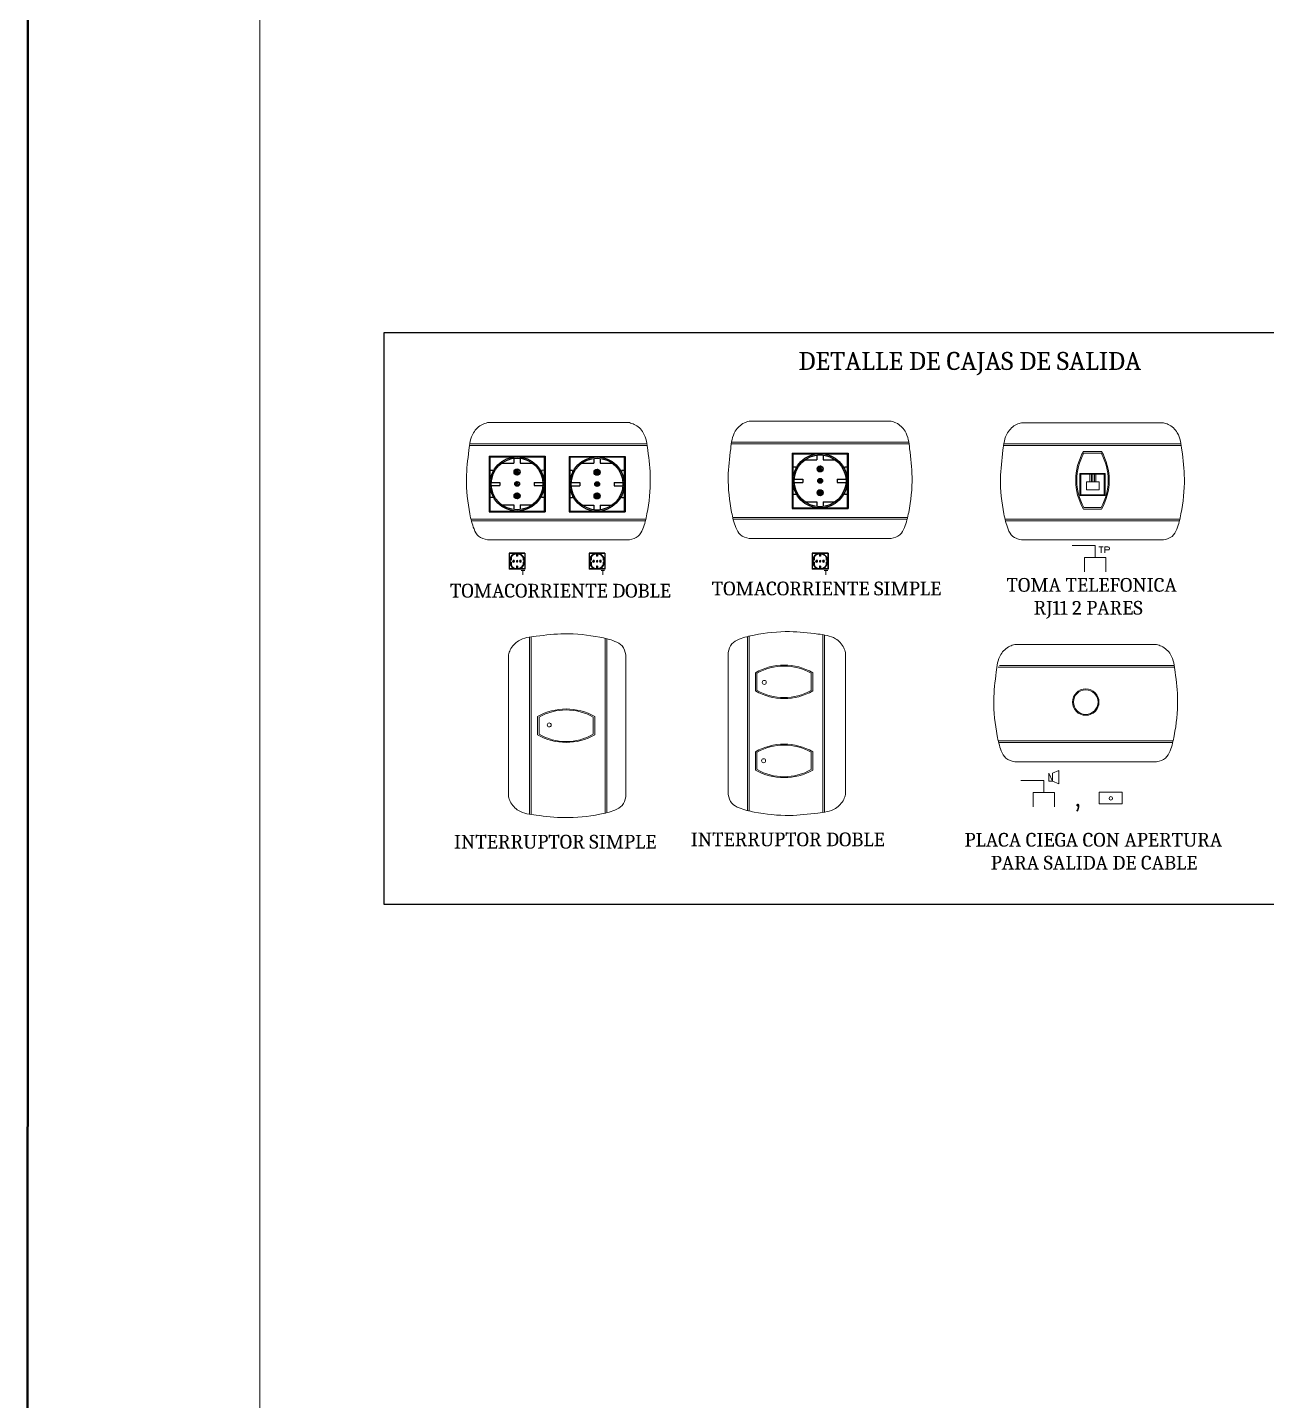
# Model space of a CAD drawing. Header units: inches. Extents: x 1693 to 10990, y 1878 to 5055.
# Drawn here: x 10537.3 to 10645.1, y 4448.2 to 4567.7 of the extents above; entities that cross this region are included whole.
import ezdxf

# ---------------------------------------------------------------- set-up
doc = ezdxf.new("R2010")
doc.units = ezdxf.units.IN
for name, color, linetype, lineweight in [('00 LEYENDA', 3, 'Continuous', 9), ('DETALLE2', 1, 'Continuous', 5), ('IE-DIAGRAMA', 1, 'Continuous', 0), ('MUROS-05', 7, 'Continuous', 40)]:
    doc.layers.add(name, color=color, linetype=linetype, lineweight=lineweight)
doc.layers.add('DETALLE', color=3, linetype='Continuous')
doc.layers.add('TOMAC. MONOFASICO', color=4, linetype='Continuous')
doc.styles.add('ARIAL', font='arial.ttf', dxfattribs={"width": 1.2, "height": 0.4})
doc.styles.add('MtXpl_Cambria', font='Cambria.ttf')
doc.styles.add('ROMANS135', font='romans.shx', dxfattribs={"width": 1.35})

# ---------------------------------------------------------------- blocks, each defined once
blk = doc.blocks.new('C-1')
at = {"color": 3}
for p, q in [((2003.867, 1955.154), (2003.867, 1955.016)), ((2003.867, 1955.154), (2004.003, 1955.154)), ((2003.868, 1955.152), (2003.868, 1955.018)), ((2003.868, 1955.152), (2003.868, 1955.018)), ((2003.868, 1955.152), (2004.002, 1955.152)), ((2003.868, 1955.152), (2003.935, 1955.152)), ((2003.884, 1955.123), (2003.884, 1955.093)), ((2003.902, 1955.145), (2003.902, 1955.152)), ((2003.902, 1955.145), (2003.906, 1955.145)), ((2003.931, 1955.149), (2003.931, 1955.127)), ((2003.931, 1955.127), (2003.939, 1955.127)), ((2003.935, 1955.152), (2004.002, 1955.152)), ((2003.939, 1955.149), (2003.939, 1955.127)), ((2003.964, 1955.145), (2003.968, 1955.145)), ((2003.968, 1955.145), (2003.968, 1955.152)), ((2003.986, 1955.123), (2003.986, 1955.093)), ((2004.002, 1955.152), (2004.002, 1955.018)), ((2004.002, 1955.152), (2004.002, 1955.018)), ((2004.003, 1955.154), (2004.003, 1955.016)), ((2003.867, 1955.016), (2004.003, 1955.016)), ((2003.868, 1955.018), (2004.002, 1955.018)), ((2003.868, 1955.018), (2003.935, 1955.018)), ((2003.872, 1955.093), (2003.884, 1955.093)), ((2003.872, 1955.077), (2003.884, 1955.077)), ((2003.884, 1955.077), (2003.884, 1955.047)), ((2003.908, 1955.078), (2003.899, 1955.088)), ((2003.905, 1955.078), (2003.899, 1955.084)), ((2003.911, 1955.08), (2003.9, 1955.09)), ((2003.901, 1955.018), (2003.902, 1955.025)), ((2003.902, 1955.025), (2003.906, 1955.025)), ((2003.912, 1955.082), (2003.903, 1955.092)), ((2003.913, 1955.085), (2003.906, 1955.092)), ((2003.929, 1955.087), (2003.933, 1955.091)), ((2003.929, 1955.083), (2003.937, 1955.09)), ((2003.931, 1955.081), (2003.939, 1955.089)), ((2003.931, 1955.043), (2003.939, 1955.043)), ((2003.931, 1955.043), (2003.931, 1955.022)), ((2003.933, 1955.079), (2003.941, 1955.086)), ((2003.935, 1955.018), (2004.002, 1955.018)), ((2003.939, 1955.043), (2003.939, 1955.022)), ((2003.957, 1955.082), (2003.967, 1955.092)), ((2003.957, 1955.085), (2003.964, 1955.092)), ((2003.959, 1955.08), (2003.97, 1955.09)), ((2003.962, 1955.078), (2003.971, 1955.088)), ((2003.964, 1955.025), (2003.968, 1955.025)), ((2003.965, 1955.078), (2003.971, 1955.084)), ((2003.968, 1955.018), (2003.968, 1955.025)), ((2003.986, 1955.093), (2003.998, 1955.093)), ((2003.986, 1955.077), (2003.998, 1955.077)), ((2003.986, 1955.077), (2003.986, 1955.047))]:
    blk.add_line(p, q, dxfattribs=at)
for centre, radius in [((2003.935, 1955.085), 0.0667), ((2003.935, 1955.085), 0.0636), ((2003.906, 1955.085), 0.00736), ((2003.935, 1955.085), 0.00593), ((2003.964, 1955.085), 0.00736)]:
    blk.add_circle(centre, radius, dxfattribs=at)
at = {"layer": 'TOMAC. MONOFASICO', "insert": (2003.885, 1955.008), "char_height": 0.0406, "width": 0.15226, "attachment_point": 2, "style": 'ARIAL'}
blk.add_mtext('{\\fArial|b1|i0|c0|p34;\\C1;T}', dxfattribs=at)

msp = doc.modelspace()

# ---------------------------------------------------------------- linework, layer by layer
at = {"color": 1}
for p, q in [((10577.44, 4530.391), (10582.326, 4530.391)), ((10577.44, 4530.391), (10577.44, 4525.559)), ((10577.521, 4530.337), (10582.246, 4530.337)), ((10577.521, 4530.337), (10582.246, 4530.337)), ((10577.521, 4530.337), (10577.521, 4525.612)), ((10577.521, 4530.337), (10577.521, 4527.975)), ((10582.246, 4530.337), (10582.246, 4525.612)), ((10582.246, 4530.337), (10582.246, 4527.975)), ((10582.326, 4530.391), (10582.326, 4525.559)), ((10584.402, 4530.375), (10589.288, 4530.375)), ((10584.402, 4530.375), (10584.402, 4525.543)), ((10584.483, 4530.321), (10589.207, 4530.321)), ((10584.483, 4530.321), (10589.207, 4530.321)), ((10584.483, 4530.321), (10584.483, 4525.597)), ((10584.483, 4530.321), (10584.483, 4527.959)), ((10589.207, 4530.321), (10589.207, 4525.597)), ((10589.207, 4530.321), (10589.207, 4527.959)), ((10589.288, 4530.375), (10589.288, 4525.543)), ((10603.813, 4530.662), (10608.699, 4530.662)), ((10603.813, 4530.662), (10603.813, 4525.83)), ((10603.894, 4530.608), (10608.619, 4530.608)), ((10603.894, 4530.608), (10608.619, 4530.608)), ((10603.894, 4530.608), (10603.894, 4525.883)), ((10603.894, 4530.608), (10603.894, 4528.246)), ((10605.985, 4530.483), (10605.985, 4530.065)), ((10606.528, 4530.483), (10606.528, 4530.065)), ((10608.619, 4530.608), (10608.619, 4525.883)), ((10608.619, 4530.608), (10608.619, 4528.246)), ((10608.699, 4530.662), (10608.699, 4525.83)), ((10577.758, 4529.158), (10577.521, 4529.155)), ((10577.758, 4529.158), (10577.758, 4529.006)), ((10578.553, 4529.794), (10579.612, 4529.794)), ((10579.612, 4530.212), (10579.612, 4529.794)), ((10579.996, 4528.771), (10579.648, 4529.119)), ((10580.076, 4528.831), (10579.708, 4529.199)), ((10580.129, 4528.918), (10579.795, 4529.252)), ((10580.141, 4529.045), (10579.922, 4529.264)), ((10580.155, 4530.212), (10580.155, 4529.794)), ((10580.155, 4529.794), (10581.214, 4529.794)), ((10582.246, 4529.162), (10582.01, 4529.16)), ((10582.01, 4529.16), (10582.01, 4529.004)), ((10584.719, 4529.142), (10584.483, 4529.139)), ((10584.719, 4529.142), (10584.719, 4528.99)), ((10585.515, 4529.778), (10586.574, 4529.778)), ((10586.574, 4530.196), (10586.574, 4529.778)), ((10586.957, 4528.755), (10586.61, 4529.103)), ((10587.038, 4528.815), (10586.669, 4529.183)), ((10587.09, 4528.902), (10586.757, 4529.236)), ((10587.103, 4529.03), (10586.884, 4529.249)), ((10587.117, 4530.196), (10587.117, 4529.778)), ((10587.117, 4529.778), (10588.175, 4529.778)), ((10589.207, 4529.146), (10588.972, 4529.144)), ((10588.972, 4529.144), (10588.972, 4528.988)), ((10604.131, 4529.429), (10603.894, 4529.426)), ((10604.131, 4529.429), (10604.131, 4529.277)), ((10604.926, 4530.065), (10605.985, 4530.065)), ((10606.254, 4529.017), (10605.996, 4529.275)), ((10606.369, 4529.042), (10606.021, 4529.39)), ((10606.449, 4529.102), (10606.081, 4529.47)), ((10606.502, 4529.189), (10606.168, 4529.523)), ((10606.514, 4529.316), (10606.295, 4529.535)), ((10606.528, 4530.065), (10607.587, 4530.065)), ((10608.619, 4529.433), (10608.383, 4529.43)), ((10608.383, 4529.43), (10608.383, 4529.275)), ((10577.521, 4527.975), (10577.521, 4525.612)), ((10577.633, 4528.111), (10578.39, 4528.111)), ((10578.39, 4528.111), (10578.39, 4527.839)), ((10579.881, 4528.746), (10579.623, 4529.004)), ((10579.823, 4528.179), (10579.688, 4528.044)), ((10579.96, 4528.176), (10579.69, 4527.907)), ((10580.043, 4528.12), (10579.747, 4527.823)), ((10580.092, 4528.028), (10579.838, 4527.775)), ((10581.377, 4528.111), (10581.377, 4527.839)), ((10581.377, 4528.111), (10582.133, 4528.111)), ((10582.246, 4527.975), (10582.246, 4525.612)), ((10584.483, 4527.959), (10584.483, 4525.597)), ((10584.595, 4528.095), (10585.352, 4528.095)), ((10585.352, 4528.095), (10585.352, 4527.823)), ((10586.843, 4528.73), (10586.584, 4528.989)), ((10586.784, 4528.163), (10586.65, 4528.028)), ((10586.922, 4528.16), (10586.652, 4527.891)), ((10587.005, 4528.104), (10586.709, 4527.807)), ((10587.053, 4528.012), (10586.8, 4527.759)), ((10588.339, 4528.095), (10588.339, 4527.823)), ((10588.339, 4528.095), (10589.095, 4528.095)), ((10589.207, 4527.959), (10589.207, 4525.597)), ((10603.894, 4528.246), (10603.894, 4525.883)), ((10604.006, 4528.381), (10604.763, 4528.381)), ((10604.006, 4528.11), (10604.763, 4528.11)), ((10604.763, 4528.381), (10604.763, 4528.11)), ((10606.196, 4528.45), (10606.061, 4528.315)), ((10606.333, 4528.447), (10606.063, 4528.178)), ((10606.416, 4528.391), (10606.12, 4528.094)), ((10606.465, 4528.299), (10606.211, 4528.046)), ((10607.75, 4528.381), (10607.75, 4528.11)), ((10607.75, 4528.381), (10608.506, 4528.381)), ((10607.75, 4528.11), (10608.506, 4528.11)), ((10608.619, 4528.246), (10608.619, 4525.883)), ((10577.757, 4526.792), (10577.521, 4526.789)), ((10577.633, 4527.839), (10578.39, 4527.839)), ((10577.757, 4526.944), (10577.757, 4526.792)), ((10579.881, 4527.204), (10579.623, 4526.945)), ((10579.996, 4527.178), (10579.648, 4526.831)), ((10580.076, 4527.119), (10579.708, 4526.75)), ((10580.129, 4527.031), (10579.795, 4526.698)), ((10580.141, 4526.904), (10579.922, 4526.685)), ((10581.377, 4527.839), (10582.133, 4527.839)), ((10582.009, 4526.945), (10582.009, 4526.791)), ((10582.246, 4526.794), (10582.009, 4526.791)), ((10584.719, 4526.776), (10584.483, 4526.773)), ((10584.595, 4527.823), (10585.352, 4527.823)), ((10584.719, 4526.928), (10584.719, 4526.776)), ((10586.843, 4527.188), (10586.584, 4526.929)), ((10586.957, 4527.162), (10586.61, 4526.815)), ((10587.038, 4527.103), (10586.669, 4526.734)), ((10587.09, 4527.015), (10586.757, 4526.682)), ((10587.103, 4526.888), (10586.884, 4526.669)), ((10588.339, 4527.823), (10589.095, 4527.823)), ((10588.971, 4526.929), (10588.971, 4526.775)), ((10589.207, 4526.778), (10588.971, 4526.775)), ((10604.13, 4527.063), (10603.894, 4527.06)), ((10604.13, 4527.215), (10604.13, 4527.063)), ((10606.254, 4527.474), (10605.996, 4527.216)), ((10606.369, 4527.449), (10606.021, 4527.102)), ((10606.449, 4527.389), (10606.081, 4527.021)), ((10606.502, 4527.302), (10606.168, 4526.969)), ((10606.514, 4527.175), (10606.295, 4526.956)), ((10608.382, 4527.215), (10608.382, 4527.062)), ((10608.619, 4527.065), (10608.382, 4527.062)), ((10577.44, 4525.559), (10582.326, 4525.559)), ((10577.521, 4525.612), (10582.246, 4525.612)), ((10577.521, 4525.612), (10582.246, 4525.612)), ((10578.553, 4526.155), (10579.612, 4526.155)), ((10579.612, 4526.155), (10579.612, 4525.737)), ((10580.155, 4526.155), (10580.155, 4525.737)), ((10580.155, 4526.155), (10581.214, 4526.155)), ((10584.402, 4525.543), (10589.288, 4525.543)), ((10584.483, 4525.597), (10589.207, 4525.597)), ((10584.483, 4525.597), (10589.207, 4525.597)), ((10585.515, 4526.139), (10586.574, 4526.139)), ((10586.574, 4526.139), (10586.574, 4525.721)), ((10587.117, 4526.139), (10587.117, 4525.721)), ((10587.117, 4526.139), (10588.175, 4526.139)), ((10603.813, 4525.83), (10608.699, 4525.83)), ((10603.894, 4525.883), (10608.619, 4525.883)), ((10603.894, 4525.883), (10608.619, 4525.883)), ((10604.926, 4526.426), (10605.985, 4526.426)), ((10605.985, 4526.426), (10605.985, 4526.008)), ((10606.528, 4526.426), (10606.528, 4526.008)), ((10606.528, 4526.426), (10607.587, 4526.426))]:
    msp.add_line(p, q, dxfattribs=at)
for centre, radius in [((10579.883, 4527.975), 2.363), ((10586.845, 4527.959), 2.363), ((10606.256, 4528.246), 2.363), ((10606.256, 4528.246), 2.254), ((10579.883, 4527.975), 2.254), ((10579.883, 4529.007), 0.261), ((10586.845, 4527.959), 2.254), ((10586.845, 4528.991), 0.261), ((10606.256, 4529.278), 0.261), ((10579.888, 4527.979), 0.21), ((10586.849, 4527.963), 0.21), ((10606.261, 4528.25), 0.21), ((10579.883, 4526.943), 0.261), ((10586.845, 4526.927), 0.261), ((10606.256, 4527.214), 0.261)]:
    msp.add_circle(centre, radius, dxfattribs=at)
at = {"layer": 'DETALLE', "ltscale": 5}
for p, q in [((10568.316, 4541.161), (10674.105, 4541.161)), ((10568.316, 4491.379), (10568.316, 4541.161)), ((10674.105, 4491.379), (10568.316, 4491.379))]:
    msp.add_line(p, q, dxfattribs=at)
at = {"layer": 'DETALLE2'}
for p, q in [((10575.767, 4531.47), (10591.189, 4531.47)), ((10598.526, 4531.458), (10613.995, 4531.458)), ((10598.549, 4531.601), (10613.972, 4531.601)), ((10622.246, 4531.465), (10637.669, 4531.465)), ((10575.744, 4531.327), (10591.212, 4531.327)), ((10622.223, 4531.323), (10637.692, 4531.323)), ((10630.756, 4530.79), (10629.166, 4530.79)), ((10630.711, 4530.648), (10629.212, 4530.648)), ((10628.862, 4526.958), (10628.862, 4528.893)), ((10628.862, 4528.893), (10631.057, 4528.893)), ((10628.943, 4527.039), (10628.943, 4528.813)), ((10628.943, 4528.813), (10630.976, 4528.813)), ((10629.453, 4527.454), (10629.453, 4528.163)), ((10629.453, 4528.163), (10630.553, 4528.163)), ((10629.739, 4528.163), (10629.739, 4528.813)), ((10629.871, 4528.163), (10629.871, 4528.813)), ((10630.003, 4528.163), (10630.003, 4528.813)), ((10630.135, 4528.163), (10630.135, 4528.813)), ((10630.267, 4528.163), (10630.267, 4528.813)), ((10630.553, 4528.163), (10630.553, 4527.454)), ((10630.976, 4528.813), (10630.976, 4527.039)), ((10631.057, 4528.893), (10631.057, 4526.958)), ((10631.057, 4526.958), (10628.862, 4526.958)), ((10630.976, 4527.039), (10628.943, 4527.039)), ((10630.553, 4527.454), (10629.453, 4527.454)), ((10629.166, 4525.791), (10630.756, 4525.791)), ((10629.212, 4525.934), (10630.711, 4525.934)), ((10575.871, 4524.911), (10591.085, 4524.911)), ((10575.905, 4524.768), (10591.05, 4524.768)), ((10598.653, 4525.042), (10613.868, 4525.042)), ((10598.688, 4524.899), (10613.833, 4524.899)), ((10622.35, 4524.906), (10637.565, 4524.906)), ((10622.385, 4524.763), (10637.53, 4524.763)), ((10630.191, 4522.625), (10628.179, 4522.625)), ((10630.191, 4521.564), (10630.191, 4522.625)), ((10629.261, 4520.323), (10629.261, 4521.564)), ((10629.261, 4521.564), (10631.121, 4521.564)), ((10631.121, 4521.564), (10631.121, 4520.323)), ((10600.068, 4514.73), (10600.068, 4499.516)), ((10606.484, 4514.857), (10606.484, 4499.389)), ((10606.627, 4514.834), (10606.627, 4499.412)), ((10580.977, 4499.222, -514.927), (10580.977, 4514.645, -514.927)), ((10581.12, 4499.199, -514.927), (10581.12, 4514.668, -514.927)), ((10587.536, 4499.326, -514.927), (10587.536, 4514.541, -514.927)), ((10587.679, 4499.361, -514.927), (10587.679, 4514.506, -514.927)), ((10599.925, 4514.695), (10599.925, 4499.551)), ((10600.621, 4511.548), (10600.621, 4509.958)), ((10600.763, 4511.502), (10600.763, 4510.003)), ((10605.477, 4510.003), (10605.477, 4511.502)), ((10605.62, 4509.958), (10605.62, 4511.548)), ((10621.767, 4512.022), (10637.105, 4512.022)), ((10621.868, 4512.165), (10637.082, 4512.165)), ((10581.652, 4507.732, -514.927), (10581.652, 4506.142, -514.927)), ((10581.795, 4507.687, -514.927), (10581.795, 4506.188, -514.927)), ((10586.508, 4506.188, -514.927), (10586.508, 4507.687, -514.927)), ((10586.651, 4506.142, -514.927), (10586.651, 4507.732, -514.927)), ((10621.763, 4505.606), (10636.977, 4505.606)), ((10621.798, 4505.463), (10636.943, 4505.463)), ((10600.621, 4504.665), (10600.621, 4503.075)), ((10600.763, 4504.62), (10600.763, 4503.121)), ((10605.477, 4503.121), (10605.477, 4504.62)), ((10605.62, 4503.075), (10605.62, 4504.665)), ((10626.159, 4502.795), (10626.159, 4502.107)), ((10626.487, 4502.107), (10626.159, 4502.795)), ((10627.038, 4503.04), (10626.487, 4502.795)), ((10626.487, 4502.795), (10626.487, 4502.107)), ((10627.038, 4501.862), (10627.038, 4503.04)), ((10625.725, 4502.177), (10623.713, 4502.177)), ((10625.725, 4501.116), (10625.725, 4502.177)), ((10626.159, 4502.107), (10626.487, 4502.107)), ((10626.487, 4502.107), (10627.038, 4501.862)), ((10626.655, 4501.116), (10624.795, 4501.116)), ((10624.795, 4501.116), (10624.795, 4499.876)), ((10626.655, 4499.876), (10626.655, 4501.116)), ((10632.559, 4501.155), (10630.54, 4501.155)), ((10630.54, 4501.155), (10630.54, 4500.146)), ((10632.559, 4500.146), (10632.559, 4501.155)), ((10630.54, 4500.146), (10632.559, 4500.146))]:
    msp.add_line(p, q, dxfattribs=at)
for centre, radius in [((10601.4, 4510.709, -514.927), 0.174), ((10629.374, 4508.991), 1.152), ((10629.374, 4508.991), 1.071), ((10582.679, 4506.997), 0.174), ((10601.34, 4503.891, -514.927), 0.174)]:
    msp.add_circle(centre, radius, dxfattribs=at)
for centre, radius, start, end in [((10633.552, 4528.291), 5.048, 150.32084, 209.67916), ((10633.347, 4528.291), 4.76, 150.32084, 209.67916), ((10626.575, 4528.291), 4.76, 330.32084, 29.67916), ((10626.37, 4528.291), 5.048, 330.32084, 29.67916), ((10603.12, 4507.162), 5.048, 60.32084, 119.67916), ((10603.12, 4507.367), 4.76, 60.32084, 119.67916), ((10603.12, 4514.344), 5.048, 240.32084, 299.67916), ((10603.12, 4514.139), 4.76, 240.32084, 299.67916), ((10584.152, 4503.346, -514.927), 5.048, 60.32084, 119.67916), ((10584.152, 4503.551, -514.927), 4.76, 60.32084, 119.67916), ((10584.152, 4510.528, -514.927), 5.048, 240.32084, 299.67916), ((10584.152, 4510.323, -514.927), 4.76, 240.32084, 299.67916), ((10603.12, 4500.28), 5.048, 60.32084, 119.67916), ((10603.12, 4500.484), 4.76, 60.32084, 119.67916), ((10603.12, 4507.461), 5.048, 240.32084, 299.67916), ((10603.12, 4507.256), 4.76, 240.32084, 299.67916), ((10631.564, 4500.612), 0.151, 0, 180), ((10631.564, 4500.612), 0.151, 180, 0)]:
    msp.add_arc(centre, radius, start, end, dxfattribs=at)
for points, knots in [([(10577.302, 4533.312), (10577.158, 4533.267), (10576.674, 4533.116), (10575.863, 4532.351), (10575.651, 4530.593), (10575.366, 4528.257), (10575.634, 4525.917), (10576.014, 4524.25), (10576.486, 4523.314), (10577.022, 4523.175), (10577.302, 4523.102)], [1.77579689, 1.77579689, 1.77579689, 1.77579689, 1.80595761, 1.87726411, 1.98290112, 2.14806506, 2.3547136, 2.44591465, 2.49629774, 2.55159377, 2.55159377, 2.55159377, 2.55159377]), ([(10589.654, 4523.102), (10589.934, 4523.175), (10590.47, 4523.314), (10590.942, 4524.25), (10591.322, 4525.917), (10591.59, 4528.257), (10591.304, 4530.593), (10591.092, 4532.351), (10590.282, 4533.116), (10589.798, 4533.267), (10589.654, 4533.312)], [0, 0, 0, 0, 0.05529603, 0.10567912, 0.19688017, 0.40352871, 0.56869265, 0.67432966, 0.74563616, 0.77579689, 0.77579689, 0.77579689, 0.77579689]), ([(10600.084, 4533.444), (10599.941, 4533.399), (10599.457, 4533.247), (10598.646, 4532.482), (10598.434, 4530.724), (10598.148, 4528.388), (10598.417, 4526.048), (10598.796, 4524.381), (10599.269, 4523.445), (10599.804, 4523.306), (10600.084, 4523.233)], [1, 1, 1, 1, 1.03016073, 1.10146723, 1.20710423, 1.37226817, 1.57891672, 1.67011776, 1.72050086, 1.77579689, 1.77579689, 1.77579689, 1.77579689]), ([(10612.437, 4523.233), (10612.717, 4523.306), (10613.252, 4523.445), (10613.725, 4524.381), (10614.104, 4526.048), (10614.373, 4528.388), (10614.087, 4530.724), (10613.875, 4532.482), (10613.064, 4533.247), (10612.581, 4533.399), (10612.437, 4533.444)], [2.77579689, 2.77579689, 2.77579689, 2.77579689, 2.83109291, 2.88147601, 2.97267705, 3.1793256, 3.34448954, 3.45012654, 3.52143304, 3.55159377, 3.55159377, 3.55159377, 3.55159377]), ([(10623.781, 4533.308), (10623.637, 4533.263), (10623.154, 4533.111), (10622.343, 4532.347), (10622.131, 4530.588), (10621.845, 4528.252), (10622.114, 4525.912), (10622.493, 4524.245), (10622.966, 4523.309), (10623.501, 4523.17), (10623.781, 4523.097)], [1.77579689, 1.77579689, 1.77579689, 1.77579689, 1.80595761, 1.87726411, 1.98290112, 2.14806506, 2.3547136, 2.44591465, 2.49629774, 2.55159377, 2.55159377, 2.55159377, 2.55159377]), ([(10636.134, 4523.097), (10636.414, 4523.17), (10636.949, 4523.309), (10637.422, 4524.245), (10637.801, 4525.912), (10638.07, 4528.252), (10637.784, 4530.588), (10637.572, 4532.347), (10636.761, 4533.111), (10636.277, 4533.263), (10636.134, 4533.308)], [0, 0, 0, 0, 0.05529603, 0.10567912, 0.19688017, 0.40352871, 0.56869265, 0.67432966, 0.74563616, 0.77579689, 0.77579689, 0.77579689, 0.77579689]), ([(10589.345, 4513.11, -514.927), (10589.272, 4513.39, -514.927), (10589.133, 4513.925, -514.927), (10588.197, 4514.398, -514.927), (10586.53, 4514.777, -514.927), (10584.19, 4515.046, -514.927), (10581.854, 4514.76, -514.927), (10580.096, 4514.548, -514.927), (10579.331, 4513.737, -514.927), (10579.179, 4513.253, -514.927), (10579.134, 4513.11, -514.927)], [2.77579689, 2.77579689, 2.77579689, 2.77579689, 2.83109291, 2.88147601, 2.97267706, 3.1793256, 3.34448954, 3.45012654, 3.52143304, 3.55159377, 3.55159377, 3.55159377, 3.55159377]), ([(10608.47, 4513.299), (10608.425, 4513.443), (10608.273, 4513.927), (10607.508, 4514.737), (10605.75, 4514.95), (10603.414, 4515.235), (10601.074, 4514.967), (10599.407, 4514.587), (10598.471, 4514.115), (10598.332, 4513.579), (10598.259, 4513.299)], [1, 1, 1, 1, 1.03016073, 1.10146723, 1.20710423, 1.37226817, 1.57891672, 1.67011776, 1.72050086, 1.77579689, 1.77579689, 1.77579689, 1.77579689]), ([(10623.194, 4514.008), (10623.05, 4513.963), (10622.567, 4513.811), (10621.756, 4513.046), (10621.544, 4511.288), (10621.258, 4508.952), (10621.527, 4506.612), (10621.906, 4504.945), (10622.379, 4504.009), (10622.914, 4503.87), (10623.194, 4503.797)], [1, 1, 1, 1, 1.03016073, 1.10146723, 1.20710423, 1.37226817, 1.57891672, 1.67011776, 1.72050086, 1.77579689, 1.77579689, 1.77579689, 1.77579689]), ([(10635.547, 4503.797), (10635.827, 4503.87), (10636.362, 4504.009), (10636.835, 4504.945), (10637.214, 4506.612), (10637.483, 4508.952), (10637.197, 4511.288), (10636.985, 4513.046), (10636.174, 4513.811), (10635.69, 4513.963), (10635.547, 4514.008)], [2.77579689, 2.77579689, 2.77579689, 2.77579689, 2.83109291, 2.88147601, 2.97267705, 3.1793256, 3.34448954, 3.45012654, 3.52143304, 3.55159377, 3.55159377, 3.55159377, 3.55159377]), ([(10579.134, 4500.757, -514.927), (10579.179, 4500.613, -514.927), (10579.331, 4500.13, -514.927), (10580.096, 4499.319, -514.927), (10581.854, 4499.107, -514.927), (10584.19, 4498.821, -514.927), (10586.53, 4499.09, -514.927), (10588.197, 4499.469, -514.927), (10589.133, 4499.942, -514.927), (10589.272, 4500.477, -514.927), (10589.345, 4500.757, -514.927)], [1, 1, 1, 1, 1.03016073, 1.10146723, 1.20710423, 1.37226817, 1.57891672, 1.67011776, 1.72050086, 1.77579689, 1.77579689, 1.77579689, 1.77579689]), ([(10598.259, 4500.947), (10598.332, 4500.667), (10598.471, 4500.131), (10599.407, 4499.659), (10601.074, 4499.279), (10603.414, 4499.011), (10605.75, 4499.297), (10607.508, 4499.509), (10608.273, 4500.319), (10608.425, 4500.803), (10608.47, 4500.947)], [2.77579689, 2.77579689, 2.77579689, 2.77579689, 2.83109291, 2.88147601, 2.97267705, 3.1793256, 3.34448954, 3.45012654, 3.52143304, 3.55159377, 3.55159377, 3.55159377, 3.55159377])]:
    msp.add_open_spline(points, degree=3, knots=knots, dxfattribs=at)
for points in [[(10589.654, 4533.312), (10585.537, 4533.312), (10581.419, 4533.312), (10577.302, 4533.312)], [(10612.437, 4533.444), (10608.319, 4533.444), (10604.202, 4533.444), (10600.084, 4533.444)], [(10636.134, 4533.308), (10632.016, 4533.308), (10627.899, 4533.308), (10623.781, 4533.308)], [(10577.302, 4523.102), (10581.419, 4523.102), (10585.537, 4523.102), (10589.654, 4523.102)], [(10600.084, 4523.233), (10604.202, 4523.233), (10608.319, 4523.233), (10612.437, 4523.233)], [(10623.781, 4523.097), (10627.899, 4523.097), (10632.016, 4523.097), (10636.134, 4523.097)], [(10635.547, 4514.008), (10631.429, 4514.008), (10627.312, 4514.008), (10623.194, 4514.008)], [(10579.134, 4513.11, -514.927), (10579.134, 4508.992, -514.927), (10579.134, 4504.875, -514.927), (10579.134, 4500.757, -514.927)], [(10589.345, 4500.757, -514.927), (10589.345, 4504.875, -514.927), (10589.345, 4508.992, -514.927), (10589.345, 4513.11, -514.927)], [(10598.259, 4513.299), (10598.259, 4509.182), (10598.259, 4505.064), (10598.259, 4500.947)], [(10608.47, 4500.947), (10608.47, 4505.064), (10608.47, 4509.182), (10608.47, 4513.299)], [(10623.194, 4503.797), (10627.312, 4503.797), (10631.429, 4503.797), (10635.547, 4503.797)]]:
    msp.add_open_spline(points, degree=3, dxfattribs=at)
at = {"layer": 'IE-DIAGRAMA', "color": 4, "linetype": 'Continuous'}
msp.add_line((10557.478, 4600.458), (10557.478, 4343.508), dxfattribs=at)
at = {"layer": 'MUROS-05', "color": 4}
msp.add_lwpolyline([(10782.515, 4328.703), (10537.268, 4328.708), (10537.287, 4615.382), (10782.515, 4615.384)], close=True, dxfattribs=at)

# ---------------------------------------------------------------- block references
at = {"layer": 'TOMAC. MONOFASICO', "xscale": -10.10830793240376, "yscale": 10.10830793240376, "zscale": 10.10830793240376}
for p in [(30836.275, -15241.35), (30843.237, -15241.35), (30862.648, -15241.35)]:
    msp.add_blockref('C-1', p, dxfattribs=at)

# ---------------------------------------------------------------- texts
at = {"layer": '00 LEYENDA', "style": 'MtXpl_Cambria'}
for s, height, p in [('DETALLE DE CAJAS DE SALIDA', 1.57033, (10604.377, 4537.893)), ('TOMA TELEFONICA', 1.19644, (10622.474, 4518.592)), ('TOMACORRIENTE DOBLE', 1.19644, (10574.033, 4518.086)), ('TOMACORRIENTE SIMPLE', 1.19644, (10596.82, 4518.278)), ('RJ11 2 PARES', 1.19644, (10624.838, 4516.598)), ('INTERRUPTOR SIMPLE', 1.19644, (10574.381, 4496.237)), ('INTERRUPTOR DOBLE', 1.19644, (10594.996, 4496.441)), ('PLACA CIEGA CON APERTURA', 1.19644, (10618.82, 4496.406)), ('PARA SALIDA DE CABLE', 1.19644, (10621.106, 4494.412))]:
    msp.add_text(s, height=height, dxfattribs=at).set_placement(p)
at = {"layer": 'DETALLE2', "style": 'ROMANS135', "width": 1.3}
for s, height, p in [('TP', 0.5048, (10630.482, 4521.991)), (',', 1.499, (10628.255, 4499.96))]:
    msp.add_text(s, height=height, dxfattribs=at).set_placement(p)

doc.saveas('drawing.dxf')
